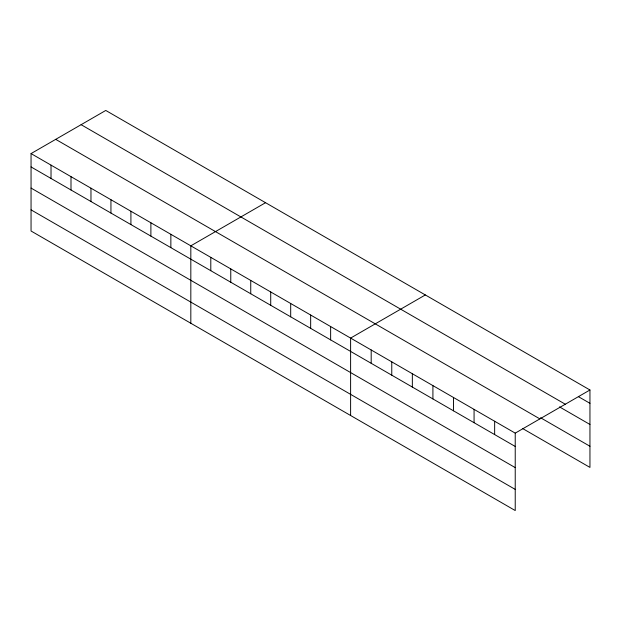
<?xml version="1.0" encoding="UTF-8"?>
<svg xmlns="http://www.w3.org/2000/svg" width="621" height="621" viewBox="0 0 621 621"><rect width="100%" height="100%" fill="white"/><g stroke="black" fill="none" stroke-linecap="round" stroke-linejoin="round"><path stroke-width="0.93" d="M515.228 467.613L515.228 433.132L31.05 153.589L31.05 231.012L515.228 510.547L515.228 467.613L31.05 188.07M522.455 428.443L589.95 467.411L589.95 389.988L105.772 110.453L31.05 153.589M265.547 202.702L190.826 245.838L190.826 323.262M425.331 294.944L350.609 338.088L350.609 415.503M515.228 433.132L589.95 389.988M578.423 396.664L589.95 403.316M81.11 124.689L565.289 404.224M559.498 406.887L589.95 424.469M540.565 417.747L589.95 446.258M55.711 139.352L539.89 418.896M31.05 166.925L515.228 446.46M31.05 209.859L515.228 489.402M494.65 421.248L494.65 434.576M474.071 409.371L474.071 422.699M453.493 397.487L453.493 410.815M432.915 385.61L432.915 398.938M412.344 373.726L412.344 387.062M391.766 361.849L391.766 375.177M371.187 349.965L371.187 363.301M330.636 326.553L330.636 339.889M310.663 315.026L310.663 328.354M290.69 303.49L290.69 316.826M270.717 291.963L270.717 305.291M250.744 280.428L250.744 293.764M230.771 268.901L230.771 282.229M210.798 257.366L210.798 270.702M170.86 234.311L170.86 247.639M150.887 222.776L150.887 236.104M130.915 211.249L130.915 224.577M110.942 199.714L110.942 213.042M90.969 188.186L90.969 201.515M70.996 176.651L70.996 189.987M51.023 165.124L51.023 178.452"/></g></svg>
